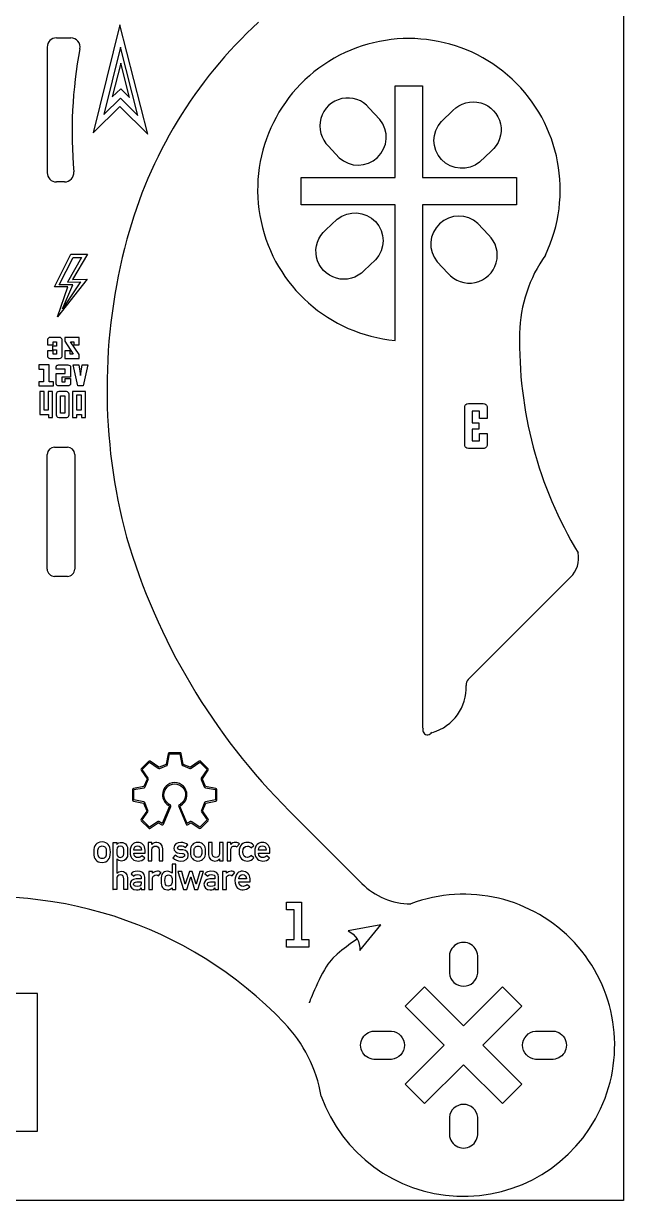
# Model space of a CAD drawing. Extents: x 463 to 764, y 462 to 762.
# Drawn here: x 698 to 763.7, y 461.8 to 590.2 of the extents above; entities that cross this region are included whole.
import ezdxf

# ---------------------------------------------------------------- set-up
doc = ezdxf.new("R2010")
doc.units = 0
doc.layers.get('0').update_dxf_attribs({"linetype": 'CONTINUOUS'})
doc.layers.add('Camada 1', color=7, linetype='CONTINUOUS')

msp = doc.modelspace()

# ---------------------------------------------------------------- linework, layer by layer
at = {"color": 1}
msp.add_lwpolyline([(463.46, 761.73), (763.36, 761.73), (763.36, 461.84), (463.46, 461.84)], close=True, dxfattribs=at)
at = {"color": 5}
for points in [[(708.46, 590.08), (705.53, 578.31), (708.46, 581.19), (711.5, 578.15), (708.46, 590.08)], [(708.53, 587.67), (706.7, 580.31), (708.53, 582.11), (710.43, 580.21), (708.53, 587.67)], [(708.55, 585.93), (707.62, 582.23), (708.55, 583.13), (709.5, 582.18), (708.55, 585.93)], [(703.12, 565.08), (704.94, 565.08), (703.3, 562.31), (704.89, 562.34), (701.65, 558.23), (702.8, 561.53), (701.33, 561.53)], [(703.38, 564.7), (704.26, 564.73), (702.75, 562.02), (704.16, 562.05), (702.19, 559.12), (703.31, 561.72), (701.85, 561.73)], [(702.44, 555.99), (702.44, 555.57), (703.38, 554.16), (703.05, 554.16), (703.05, 554.53), (702.44, 554.53), (702.44, 553.7), (704.03, 553.7), (704.03, 554.12), (703.09, 555.53), (703.42, 555.53), (703.42, 555.17), (704.03, 555.17), (704.03, 555.99), (702.44, 555.99)], [(699.63, 552.53), (700.12, 552.53), (700.12, 551.16), (699.63, 551.16), (699.63, 550.7), (701.22, 550.7), (701.22, 551.16), (700.73, 551.16), (700.73, 553), (699.63, 553), (699.63, 552.53)], [(703.37, 553), (703.98, 553), (704.17, 551.85), (704.36, 553), (704.98, 553), (704.47, 550.7), (703.88, 550.7), (703.37, 553)], [(700.65, 549.73), (700.65, 548.04), (700.19, 548.04), (700.19, 550.08), (699.72, 550.08), (699.72, 547.57), (700.68, 547.57), (700.68, 547.27), (701.12, 547.27), (701.12, 550.08), (700.65, 550.08), (700.65, 549.73)], [(701.98, 547.74), (701.98, 549.61), (702.45, 549.61), (702.45, 547.74), (701.98, 547.74)], [(702.63, 550.08), (702.63, 550.08)], [(703.3, 550.08), (703.3, 547.27), (703.76, 547.27), (703.76, 547.57), (704.26, 547.57), (704.26, 547.27), (704.7, 547.27), (704.7, 550.08), (703.3, 550.08)], [(704.23, 549.73), (704.23, 548.04), (703.76, 548.04), (703.76, 549.73), (704.23, 549.73)], [(716.6, 495.75), (716.95, 495.75), (717.59, 497.74), (717.17, 497.74), (716.78, 496.34), (716.78, 496.34), (716.33, 497.74), (716.04, 497.74), (715.58, 496.34), (715.58, 496.34), (715.2, 497.74), (714.77, 497.74), (715.41, 495.75), (715.76, 495.75), (716.18, 497.14), (716.19, 497.14), (716.6, 495.75)], [(726.64, 493.56), (726.64, 494.38), (728.27, 494.38), (728.27, 490.31), (729.08, 490.31), (729.08, 489.49), (726.64, 489.49), (726.64, 490.31), (727.45, 490.31), (727.45, 493.56)], [(734.61, 489.1), (734.61, 489.1)]]:
    msp.add_lwpolyline(points, close=True, dxfattribs=at)
at = {"color": 7}
for points in [[(701.53, 588.67), (703.12, 588.67)], [(700.53, 587.67), (700.53, 573.96)], [(738.46, 583.45), (741.46, 583.45)], [(738.46, 573.45), (738.46, 583.45)], [(741.46, 583.45), (741.46, 573.45)], [(702.43, 572.96), (701.53, 572.96)], [(728.21, 573.45), (738.46, 573.45)], [(728.21, 570.45), (728.21, 573.45)], [(741.46, 573.45), (751.71, 573.45)], [(751.71, 573.45), (751.71, 570.45)], [(738.46, 570.45), (728.21, 570.45)], [(738.46, 555.67), (738.46, 570.45)], [(741.46, 570.45), (741.46, 513.38)], [(751.71, 570.45), (741.46, 570.45)], [(700.53, 530.72), (700.53, 543.23)], [(701.33, 544.03), (702.73, 544.03)], [(703.53, 543.23), (703.53, 530.72)], [(702.73, 529.92), (701.33, 529.92)], [(746.45, 518.68), (757.6, 529.83)], [(726.95, 504.31), (734.85, 496.41)], [(699.49, 484.41), (696.49, 484.41)], [(699.49, 469.41), (699.49, 484.41)], [(696.49, 469.41), (699.49, 469.41)]]:
    msp.add_lwpolyline(points, dxfattribs=at)
at = {"color": 5}
for points in [[(701.85, 555.99), (700.87, 555.99)], [(700.57, 555.76), (700.57, 555.17), (700.57, 555.17)], [(700.57, 555.17), (701.18, 555.17), (701.18, 555.53), (701.55, 555.53), (701.55, 555.05), (701.11, 555.05), (701.11, 554.64), (701.55, 554.64), (701.55, 554.16), (701.18, 554.16), (701.18, 554.53), (700.57, 554.53), (700.57, 553.93)], [(702.15, 553.93), (702.15, 555.76)], [(700.87, 553.7), (701.85, 553.7)], [(702.48, 552.05), (702.48, 552.54), (701.5, 552.54), (701.5, 552.77)], [(701.81, 553), (702.79, 553)], [(703.09, 552.77), (703.09, 551.64), (702.12, 551.64), (702.12, 551.16), (702.48, 551.16), (702.48, 551.53), (703.09, 551.53), (703.09, 550.93)], [(701.5, 550.93), (701.5, 552.05), (702.48, 552.05), (702.48, 552.05)], [(701.52, 549.8), (701.52, 547.55)], [(702.63, 550.08), (701.8, 550.08)], [(702.79, 550.7), (701.81, 550.7)], [(702.91, 547.55), (702.91, 549.8)], [(746.06, 544.29), (746.06, 548.36)], [(746.46, 548.77), (748.09, 548.77)], [(748.5, 548.36), (748.5, 547.14), (747.68, 547.14), (747.68, 547.95), (746.87, 547.95), (746.87, 546.68), (747.6, 546.68), (747.6, 545.97), (746.87, 545.97), (746.87, 544.7), (747.68, 544.7), (747.68, 545.51), (748.5, 545.51)], [(701.8, 547.27), (702.68, 547.27)], [(748.5, 545.51), (748.5, 544.29)], [(748.09, 543.88), (746.46, 543.88)], [(711.59, 509.74), (711.6, 509.75), (710.79, 508.94), (710.79, 508.94)], [(712.73, 509.1), (712.72, 509.1), (711.76, 509.76), (711.76, 509.76)], [(713.74, 510.58), (713.74, 510.58), (713.52, 509.43), (713.52, 509.43)], [(713.66, 509.41), (713.87, 510.55), (713.87, 510.55)], [(715.01, 510.69), (713.87, 510.69), (713.87, 510.69)], [(713.87, 510.55), (715, 510.55), (715.21, 509.41), (715.21, 509.41)], [(713.88, 510.55), (713.88, 510.55)], [(713.88, 510.55), (713.88, 510.55), (713.88, 510.55)], [(715.35, 509.43), (715.14, 510.58)], [(717.11, 509.77), (717.11, 509.76), (716.15, 509.1), (716.15, 509.1)], [(718.09, 508.94), (718.09, 508.94), (717.28, 509.74)], [(710.78, 508.77), (711.42, 507.84)], [(711.54, 507.91), (711.54, 507.91), (710.9, 508.85), (711.69, 509.64), (712.64, 508.99)], [(713.52, 509.43), (713.52, 509.42), (712.74, 509.1), (712.74, 509.1)], [(712.8, 508.98), (713.56, 509.29), (713.55, 509.29)], [(715.32, 509.29), (715.31, 509.29), (716.07, 508.98)], [(716.14, 509.1), (716.13, 509.1), (715.36, 509.42), (715.35, 509.43)], [(716.23, 508.99), (717.18, 509.64), (717.98, 508.85), (717.33, 507.91), (717.33, 507.91)], [(717.46, 507.84), (718.1, 508.77), (718.1, 508.77)], [(711.42, 507.82), (711.42, 507.82), (711.08, 507.02), (711.08, 507.02)], [(711.21, 506.97), (711.55, 507.75)], [(717.33, 507.75), (717.32, 507.76), (717.66, 506.96)], [(717.79, 507.02), (717.45, 507.82), (717.45, 507.82)], [(709.85, 506.67), (709.85, 505.53)], [(711.07, 507.01), (709.96, 506.8), (709.95, 506.8)], [(711.07, 505.34), (711.07, 505.34), (709.99, 505.54), (709.99, 506.66), (711.09, 506.87), (711.09, 506.87)], [(717.78, 506.87), (717.78, 506.87), (718.88, 506.66), (718.88, 505.54), (717.81, 505.34), (717.8, 505.34)], [(718.92, 506.8), (718.9, 506.73), (718.92, 506.8), (717.81, 507.01)], [(719.02, 505.53), (719.02, 506.67)], [(709.96, 505.4), (709.96, 505.4), (711.04, 505.2)], [(711.05, 505.18), (711.39, 504.34), (711.39, 504.34)], [(711.52, 504.4), (711.18, 505.24), (711.18, 505.24)], [(713.78, 504.92), (713.87, 504.87), (713.08, 502.97), (712.72, 503.17)], [(713.2, 502.89), (713.2, 502.89), (714, 504.82), (714, 504.82)], [(713.8, 505.08), (713.8, 505.09), (713.8, 505.09)], [(713.96, 504.98), (713.96, 504.99), (713.86, 505.05), (713.85, 505.05)], [(714.87, 504.83), (714.87, 504.83), (715.67, 502.9)], [(715.02, 505.05), (715.02, 505.05), (714.92, 504.99)], [(716.15, 503.17), (715.79, 502.97), (715, 504.87), (715.09, 504.92), (715.09, 504.92)], [(715, 504.88), (715, 504.88)], [(715, 504.88), (715, 504.88), (715, 504.88)], [(715.08, 505.09), (715.07, 505.09), (715.07, 505.08)], [(717.69, 505.24), (717.35, 504.4)], [(717.48, 504.34), (717.48, 504.34), (717.82, 505.19)], [(717.84, 505.2), (718.92, 505.4), (718.92, 505.4)], [(711.39, 504.32), (710.78, 503.43)], [(712.56, 503.16), (711.69, 502.56), (710.9, 503.36), (711.51, 504.24), (711.51, 504.24)], [(717.37, 504.24), (717.98, 503.35), (717.18, 502.56), (716.31, 503.16)], [(718.1, 503.43), (717.48, 504.33), (717.48, 504.33)], [(710.79, 503.26), (710.79, 503.26), (711.6, 502.45)], [(711.76, 502.44), (711.76, 502.44), (712.65, 503.04), (712.65, 503.04)], [(712.65, 503.04), (712.65, 503.04), (713.04, 502.83), (713.04, 502.83)], [(715.83, 502.83), (715.83, 502.83), (716.22, 503.04), (716.22, 503.05)], [(716.23, 503.04), (716.23, 503.04), (717.11, 502.44), (717.11, 502.44)], [(717.27, 502.45), (717.28, 502.45), (718.09, 503.26), (718.09, 503.27)], [(707.71, 495.75), (707.71, 500.88), (708.11, 500.88), (708.11, 500.68)], [(711.96, 500.67), (711.95, 500.67), (711.95, 500.88), (711.55, 500.88), (711.55, 498.89), (711.55, 498.89)], [(718.53, 499.7), (718.53, 500.88), (718.13, 500.88), (718.13, 499.56), (718.13, 499.56)], [(719.31, 499.11), (719.32, 499.11), (719.32, 498.89), (719.72, 498.89), (719.72, 500.88), (719.32, 500.88), (719.32, 499.7)], [(720.57, 500.67), (720.56, 500.67), (720.56, 500.88), (720.16, 500.88), (720.16, 498.89), (720.16, 498.89)], [(721.21, 500.41), (721.5, 500.75)], [(710.81, 500.07), (709.97, 500.07), (709.97, 500.07)], [(709.97, 499.74), (711.21, 499.74), (711.21, 499.74)], [(711.21, 499.74), (711.21, 500.07)], [(711.55, 498.89), (711.95, 498.89), (711.95, 500.08)], [(712.74, 500.08), (712.74, 498.89), (713.14, 498.89), (713.14, 500.22)], [(714.5, 499.5), (714.22, 499.23), (714.22, 499.23)], [(714.92, 499.73), (715.28, 499.7)], [(715.34, 500.08), (715.01, 500.1)], [(715.63, 500.34), (715.87, 500.63)], [(720.16, 498.89), (720.56, 498.89), (720.56, 500.09)], [(722.78, 500.3), (723.07, 500.56)], [(723.07, 499.22), (722.78, 499.48), (722.78, 499.48)], [(724.41, 500.07), (723.58, 500.07), (723.58, 500.07)], [(723.58, 499.74), (724.81, 499.74), (724.81, 499.74)], [(724.81, 499.74), (724.81, 500.07)], [(708.11, 499.11), (708.11, 497.53)], [(711.17, 499.19), (710.88, 499.44)], [(714.16, 495.75), (714.56, 495.75), (714.56, 498.54), (714.16, 498.54), (714.16, 497.53)], [(724.78, 499.19), (724.48, 499.44)], [(708.11, 496.93), (708.11, 495.75), (707.7, 495.75), (707.71, 495.75)], [(709.29, 497.07), (709.29, 495.75), (708.9, 495.75), (708.9, 496.93)], [(709.68, 497.47), (709.99, 497.23)], [(710.78, 497.13), (710.78, 496.92), (710.22, 496.92)], [(710.78, 495.75), (711.18, 495.75), (711.18, 497.11)], [(712.03, 497.53), (712.02, 497.53), (712.02, 497.74), (711.62, 497.74), (711.62, 495.75), (711.62, 495.75)], [(711.62, 495.75), (712.02, 495.75), (712.02, 496.95)], [(712.67, 497.26), (712.96, 497.61)], [(717.72, 497.47), (718.04, 497.23)], [(718.82, 497.13), (718.82, 496.92), (718.27, 496.92)], [(718.82, 495.75), (719.22, 495.75), (719.22, 497.11)], [(720.07, 497.53), (720.07, 497.53), (720.07, 497.74), (719.66, 497.74), (719.66, 495.75), (719.66, 495.75)], [(719.66, 495.75), (720.07, 495.75), (720.07, 496.95)], [(720.72, 497.26), (721.01, 497.61)], [(722.25, 496.92), (721.42, 496.92), (721.42, 496.92)], [(722.65, 496.59), (722.65, 496.92)], [(710.3, 496.59), (710.78, 496.59), (710.78, 496.45), (710.78, 496.45)], [(710.77, 495.93), (710.78, 495.93), (710.78, 495.75), (710.78, 495.75)], [(714.16, 495.96), (714.16, 495.75), (714.16, 495.75)], [(718.35, 496.59), (718.82, 496.59), (718.82, 496.45), (718.82, 496.45)], [(718.82, 495.93), (718.82, 495.93), (718.82, 495.75), (718.82, 495.75)], [(721.42, 496.59), (722.65, 496.59), (722.65, 496.59)], [(722.62, 496.05), (722.32, 496.29)], [(734.61, 489.1), (736.9, 491.9), (733.34, 491.24)]]:
    msp.add_lwpolyline(points, dxfattribs=at)
at = {"color": 7}
msp.add_lwpolyline([(739.57, 483.02), (743.81, 478.77), (739.57, 474.53), (741.69, 472.41), (745.93, 476.65), (750.18, 472.41), (752.3, 474.53), (748.05, 478.77), (752.3, 483.02), (750.18, 485.14), (745.93, 480.9), (741.69, 485.14)], close=True, dxfattribs=at)
for points in [[(723.56, 590.39), (716.65, 584), (711.67, 575.79), (709.22, 566.7)], [(751.23, 584.17), (745.96, 589.08), (738.1, 590.01), (731.83, 586.45)], [(701.53, 588.67), (700.98, 588.67), (700.53, 588.23), (700.53, 587.67)], [(703.89, 588.31), (703.7, 588.54), (703.42, 588.67), (703.12, 588.67)], [(704.1, 587.49), (704.16, 587.78), (704.08, 588.08), (703.89, 588.31)], [(704.1, 587.49), (703.26, 583.06), (703.04, 578.54), (703.43, 574.05)], [(731.83, 586.45), (725.56, 582.89), (722.33, 575.68), (723.85, 568.63)], [(754.86, 564.98), (757.97, 571.48), (756.5, 579.25), (751.23, 584.17)], [(700.53, 573.96), (700.53, 573.41), (700.98, 572.96), (701.53, 572.96)], [(703.17, 573.29), (703.36, 573.49), (703.45, 573.77), (703.43, 574.05)], [(702.43, 572.96), (702.71, 572.96), (702.98, 573.08), (703.17, 573.29)], [(723.85, 568.63), (725.36, 561.58), (731.28, 556.33), (738.46, 555.67)], [(709.22, 566.7), (706.35, 556.06), (706.33, 544.86), (709.17, 534.22)], [(754.86, 564.98), (753.1, 562.48), (752.12, 559.52), (752.05, 556.46)], [(752.05, 556.46), (751.86, 548.03), (754.07, 539.71), (758.43, 532.48)], [(701.33, 544.03), (700.89, 544.03), (700.53, 543.67), (700.53, 543.23)], [(703.53, 543.23), (703.53, 543.67), (703.17, 544.03), (702.73, 544.03)], [(709.17, 534.22), (712.51, 522.92), (718.62, 512.64), (726.95, 504.31)], [(757.6, 529.83), (758.3, 530.52), (758.61, 531.51), (758.43, 532.48)], [(700.53, 530.72), (700.53, 530.51), (700.62, 530.31), (700.77, 530.16)], [(703.3, 530.16), (703.45, 530.31), (703.53, 530.51), (703.53, 530.72)], [(700.77, 530.16), (700.92, 530.01), (701.12, 529.92), (701.33, 529.92)], [(702.73, 529.92), (702.95, 529.92), (703.15, 530.01), (703.3, 530.16)], [(742.54, 512.9), (744.81, 513.55), (746.33, 515.67), (746.22, 518.03)], [(746.45, 518.68), (746.28, 518.51), (746.2, 518.27), (746.22, 518.03)], [(741.54, 513.34), (741.47, 513.18), (741.49, 512.99), (741.6, 512.85)], [(741.6, 512.85), (741.7, 512.7), (741.87, 512.62), (742.05, 512.64)], [(742.05, 512.64), (742.23, 512.66), (742.38, 512.78), (742.46, 512.94)], [(711.6, 502.45), (711.62, 502.43), (711.65, 502.42), (711.68, 502.42)], [(711.68, 502.42), (711.71, 502.42), (711.74, 502.42), (711.76, 502.44)], [(717.11, 502.44), (717.16, 502.41), (717.23, 502.41), (717.27, 502.45)], [(726.38, 481.22), (715.98, 492.11), (700.76, 496.99), (685.96, 494.19)], [(734.85, 496.41), (736.26, 495), (738.17, 494.21), (740.17, 494.21)], [(758.03, 489.97), (753.49, 494.88), (746.43, 496.55), (740.17, 494.21)], [(760.88, 471.84), (763.7, 477.9), (762.57, 485.07), (758.03, 489.97)], [(730.42, 473.21), (729.9, 476.22), (728.49, 479.01), (726.38, 481.22)], [(730.42, 473.21), (732.68, 466.92), (738.51, 462.61), (745.19, 462.31)], [(745.19, 462.31), (751.87, 462.01), (758.07, 465.77), (760.88, 471.84)]]:
    msp.add_open_spline(points, degree=3, dxfattribs=at)
at = {"color": 5}
for points in [[(700.75, 555.98), (700.72, 555.96), (700.69, 555.95), (700.66, 555.93)], [(700.87, 555.99), (700.83, 555.99), (700.79, 555.99), (700.75, 555.98)], [(702.06, 555.92), (702.01, 555.97), (701.93, 555.99), (701.85, 555.99)], [(700.59, 555.85), (700.57, 555.82), (700.57, 555.8), (700.57, 555.76)], [(700.66, 555.93), (700.63, 555.91), (700.61, 555.88), (700.59, 555.85)], [(702.15, 555.76), (702.15, 555.83), (702.12, 555.88), (702.06, 555.92)], [(700.57, 553.93), (700.57, 553.9), (700.57, 553.87), (700.59, 553.84)], [(700.59, 553.84), (700.61, 553.81), (700.63, 553.79), (700.66, 553.77)], [(700.66, 553.77), (700.69, 553.75), (700.72, 553.73), (700.75, 553.72)], [(700.75, 553.72), (700.79, 553.71), (700.83, 553.7), (700.87, 553.7)], [(701.85, 553.7), (701.93, 553.7), (702.01, 553.72), (702.06, 553.77)], [(702.06, 553.77), (702.12, 553.82), (702.15, 553.87), (702.15, 553.93)], [(701.5, 552.77), (701.5, 552.8), (701.51, 552.83), (701.53, 552.85)], [(701.53, 552.85), (701.54, 552.88), (701.57, 552.91), (701.59, 552.93)], [(701.59, 552.93), (701.62, 552.95), (701.65, 552.97), (701.69, 552.98)], [(701.69, 552.98), (701.73, 552.99), (701.77, 553), (701.81, 553)], [(702.79, 553), (702.87, 553), (702.94, 552.97), (703, 552.93)], [(703, 552.93), (703.06, 552.88), (703.09, 552.83), (703.09, 552.77)], [(701.53, 550.84), (701.51, 550.87), (701.5, 550.9), (701.5, 550.93)], [(701.59, 550.77), (701.57, 550.79), (701.54, 550.82), (701.53, 550.84)], [(703.09, 550.93), (703.09, 550.87), (703.06, 550.82), (703, 550.77)], [(701.6, 550), (701.54, 549.94), (701.52, 549.87), (701.52, 549.8)], [(701.69, 550.72), (701.65, 550.73), (701.62, 550.75), (701.59, 550.77)], [(701.8, 550.08), (701.72, 550.08), (701.65, 550.05), (701.6, 550)], [(701.81, 550.7), (701.77, 550.7), (701.73, 550.71), (701.69, 550.72)], [(702.83, 550), (702.78, 550.05), (702.71, 550.08), (702.63, 550.08)], [(703, 550.77), (702.94, 550.72), (702.87, 550.7), (702.79, 550.7)], [(702.91, 549.8), (702.91, 549.87), (702.89, 549.94), (702.83, 550)], [(746.06, 548.36), (746.06, 548.48), (746.1, 548.57), (746.18, 548.66)], [(746.18, 548.66), (746.26, 548.73), (746.35, 548.77), (746.46, 548.77)], [(748.09, 548.77), (748.2, 548.77), (748.3, 548.73), (748.38, 548.66)], [(748.38, 548.66), (748.46, 548.57), (748.5, 548.48), (748.5, 548.36)], [(701.52, 547.55), (701.52, 547.47), (701.54, 547.41), (701.58, 547.36)], [(701.58, 547.36), (701.63, 547.31), (701.7, 547.28), (701.8, 547.27)], [(702.68, 547.27), (702.75, 547.29), (702.8, 547.32), (702.85, 547.37)], [(702.85, 547.37), (702.89, 547.42), (702.91, 547.48), (702.91, 547.55)], [(746.18, 544), (746.1, 544.08), (746.06, 544.17), (746.06, 544.29)], [(746.46, 543.88), (746.35, 543.88), (746.26, 543.92), (746.18, 544)], [(748.38, 544), (748.3, 543.92), (748.2, 543.88), (748.09, 543.88)], [(748.5, 544.29), (748.5, 544.17), (748.46, 544.08), (748.38, 544)], [(711.68, 509.78), (711.65, 509.78), (711.62, 509.77), (711.59, 509.74)], [(711.76, 509.76), (711.74, 509.78), (711.71, 509.79), (711.68, 509.78)], [(713.87, 510.69), (713.8, 510.69), (713.75, 510.65), (713.74, 510.58)], [(713.88, 510.55), (713.88, 510.55), (713.88, 510.55), (713.88, 510.55)], [(715.14, 510.58), (715.13, 510.65), (715.08, 510.69), (715.01, 510.69)], [(717.28, 509.74), (717.23, 509.79), (717.16, 509.8), (717.11, 509.77)], [(710.79, 508.94), (710.75, 508.89), (710.74, 508.83), (710.78, 508.77)], [(712.64, 508.99), (712.69, 508.95), (712.75, 508.95), (712.8, 508.98)], [(712.74, 509.1), (712.74, 509.1), (712.72, 509.11), (712.73, 509.1)], [(713.52, 509.43), (713.52, 509.44), (713.52, 509.43), (713.52, 509.43)], [(713.52, 509.43), (713.52, 509.42), (713.52, 509.42), (713.52, 509.43)], [(713.55, 509.29), (713.59, 509.3), (713.61, 509.31), (713.63, 509.33)], [(713.63, 509.33), (713.64, 509.35), (713.66, 509.38), (713.66, 509.41)], [(715.21, 509.41), (715.22, 509.38), (715.23, 509.35), (715.25, 509.33)], [(715.25, 509.33), (715.27, 509.31), (715.29, 509.3), (715.32, 509.29)], [(715.35, 509.43), (715.35, 509.43), (715.35, 509.44), (715.35, 509.43)], [(715.35, 509.43), (715.36, 509.42), (715.36, 509.42), (715.35, 509.43)], [(716.07, 508.98), (716.13, 508.95), (716.18, 508.95), (716.23, 508.99)], [(716.15, 509.1), (716.15, 509.11), (716.13, 509.11), (716.14, 509.1)], [(718.1, 508.77), (718.14, 508.83), (718.13, 508.89), (718.09, 508.94)], [(711.42, 507.84), (711.42, 507.83), (711.42, 507.81), (711.42, 507.82)], [(711.55, 507.75), (711.58, 507.81), (711.57, 507.86), (711.54, 507.91)], [(714.44, 507.43), (713.7, 507.43), (713.11, 506.83), (713.11, 506.09)], [(713.25, 506.09), (713.25, 506.75), (713.78, 507.28), (714.44, 507.28)], [(715.77, 506.09), (715.77, 506.83), (715.17, 507.43), (714.44, 507.43)], [(714.44, 507.28), (715.1, 507.28), (715.63, 506.75), (715.63, 506.09)], [(717.33, 507.91), (717.31, 507.86), (717.3, 507.81), (717.33, 507.75)], [(717.45, 507.82), (717.46, 507.81), (717.45, 507.84), (717.46, 507.84)], [(709.95, 506.8), (709.89, 506.78), (709.85, 506.73), (709.85, 506.67)], [(711.07, 507.01), (711.07, 507.01), (711.06, 507.01), (711.07, 507.01)], [(711.08, 507.02), (711.08, 507.02), (711.08, 507.02), (711.07, 507.01)], [(711.09, 506.87), (711.12, 506.87), (711.15, 506.89), (711.17, 506.9)], [(711.17, 506.9), (711.18, 506.92), (711.2, 506.94), (711.21, 506.97)], [(713.11, 506.09), (713.11, 505.62), (713.35, 505.21), (713.72, 504.97)], [(713.8, 505.09), (713.46, 505.3), (713.25, 505.67), (713.25, 506.09)], [(715.63, 506.09), (715.63, 505.67), (715.41, 505.3), (715.08, 505.09)], [(715.15, 504.97), (715.52, 505.21), (715.77, 505.62), (715.77, 506.09)], [(717.66, 506.96), (717.67, 506.94), (717.69, 506.92), (717.71, 506.9)], [(717.71, 506.9), (717.73, 506.89), (717.75, 506.87), (717.78, 506.87)], [(717.8, 507.01), (717.8, 507.02), (717.79, 507.02), (717.79, 507.02)], [(717.81, 507.01), (717.81, 507.01), (717.81, 507.01), (717.8, 507.01)], [(719.02, 506.67), (719.02, 506.74), (718.98, 506.78), (718.92, 506.8)], [(709.85, 505.53), (709.85, 505.47), (709.89, 505.41), (709.96, 505.4)], [(711.04, 505.2), (711.03, 505.2), (711.05, 505.19), (711.05, 505.18)], [(711.05, 505.18), (711.05, 505.18), (711.05, 505.18), (711.05, 505.18)], [(711.18, 505.24), (711.16, 505.29), (711.13, 505.32), (711.07, 505.34)], [(713.72, 504.97), (713.72, 504.97), (713.72, 504.97), (713.72, 504.97)], [(713.72, 504.97), (713.74, 504.96), (713.76, 504.94), (713.78, 504.92)], [(713.85, 505.05), (713.84, 505.05), (713.82, 505.07), (713.8, 505.08)], [(714.01, 504.91), (714, 504.94), (713.99, 504.97), (713.96, 504.98)], [(714, 504.82), (714.02, 504.86), (714.02, 504.89), (714.01, 504.91)], [(714.87, 504.92), (714.86, 504.89), (714.86, 504.86), (714.87, 504.83)], [(714.92, 504.99), (714.89, 504.97), (714.88, 504.94), (714.87, 504.92)], [(715, 504.88), (715, 504.88), (715, 504.88), (715, 504.88)], [(715.07, 505.08), (715.05, 505.07), (715.03, 505.05), (715.02, 505.05)], [(715.09, 504.92), (715.11, 504.94), (715.13, 504.96), (715.15, 504.97)], [(717.8, 505.34), (717.75, 505.33), (717.71, 505.29), (717.69, 505.24)], [(717.82, 505.19), (717.82, 505.19), (717.84, 505.2), (717.84, 505.2)], [(718.92, 505.4), (718.98, 505.41), (719.02, 505.47), (719.02, 505.53)], [(710.78, 503.43), (710.74, 503.37), (710.75, 503.31), (710.79, 503.26)], [(711.39, 504.34), (711.39, 504.34), (711.39, 504.32), (711.39, 504.32)], [(711.51, 504.24), (711.54, 504.3), (711.54, 504.35), (711.52, 504.4)], [(717.35, 504.4), (717.33, 504.35), (717.33, 504.29), (717.37, 504.24)], [(717.48, 504.33), (717.49, 504.32), (717.48, 504.34), (717.48, 504.34)], [(718.09, 503.27), (718.13, 503.31), (718.14, 503.38), (718.1, 503.43)], [(712.64, 503.18), (712.61, 503.18), (712.59, 503.18), (712.56, 503.16)], [(712.72, 503.17), (712.7, 503.18), (712.67, 503.19), (712.64, 503.18)], [(712.65, 503.04), (712.64, 503.04), (712.65, 503.04), (712.65, 503.04)], [(712.65, 503.04), (712.65, 503.04), (712.66, 503.04), (712.65, 503.04)], [(713.04, 502.83), (713.1, 502.8), (713.18, 502.84), (713.2, 502.89)], [(715.67, 502.9), (715.69, 502.83), (715.77, 502.8), (715.83, 502.83)], [(716.31, 503.16), (716.26, 503.19), (716.2, 503.2), (716.15, 503.17)], [(716.22, 503.05), (716.21, 503.04), (716.23, 503.04), (716.23, 503.04)], [(716.31, 503.16), (716.31, 503.16), (716.31, 503.16), (716.31, 503.16)], [(706.52, 500.96), (706.18, 500.96), (705.97, 500.82), (705.85, 500.68)], [(707.19, 500.68), (707.06, 500.82), (706.86, 500.96), (706.52, 500.96)], [(708.11, 500.68), (708.23, 500.81), (708.42, 500.91), (708.62, 500.91)], [(708.62, 500.91), (708.87, 500.91), (709.04, 500.8), (709.16, 500.65)], [(710.39, 500.91), (710, 500.91), (709.57, 500.66), (709.57, 499.88)], [(711.21, 500.07), (711.21, 500.58), (710.83, 500.91), (710.39, 500.91)], [(712.48, 500.91), (712.26, 500.91), (712.09, 500.83), (711.96, 500.67)], [(713.14, 500.22), (713.14, 500.67), (712.79, 500.91), (712.48, 500.91)], [(715.1, 500.91), (714.67, 500.91), (714.35, 500.7), (714.35, 500.29)], [(715.87, 500.63), (715.68, 500.8), (715.44, 500.91), (715.1, 500.91)], [(716.97, 500.91), (716.66, 500.91), (716.47, 500.77), (716.36, 500.65)], [(717.57, 500.65), (717.46, 500.77), (717.28, 500.91), (716.97, 500.91)], [(721.09, 500.91), (720.87, 500.91), (720.69, 500.83), (720.57, 500.67)], [(721.5, 500.75), (721.38, 500.85), (721.25, 500.91), (721.09, 500.91)], [(722.36, 500.91), (721.9, 500.91), (721.45, 500.62), (721.45, 499.89)], [(723.07, 500.56), (722.9, 500.76), (722.66, 500.91), (722.36, 500.91)], [(723.99, 500.91), (723.61, 500.91), (723.17, 500.66), (723.17, 499.88)], [(724.81, 500.07), (724.81, 500.58), (724.43, 500.91), (723.99, 500.91)], [(705.85, 500.68), (705.68, 500.49), (705.61, 500.31), (705.61, 499.84)], [(705.61, 499.84), (705.61, 499.36), (705.68, 499.18), (705.85, 498.99)], [(706.05, 499.84), (706.05, 500.16), (706.08, 500.24), (706.16, 500.36)], [(706.16, 499.31), (706.08, 499.43), (706.05, 499.52), (706.05, 499.84)], [(706.16, 500.36), (706.23, 500.45), (706.36, 500.52), (706.52, 500.52)], [(706.52, 500.52), (706.67, 500.52), (706.81, 500.45), (706.88, 500.36)], [(706.88, 500.36), (706.95, 500.24), (706.98, 500.16), (706.98, 499.83)], [(706.98, 499.83), (706.98, 499.52), (706.95, 499.43), (706.88, 499.31)], [(707.43, 499.84), (707.43, 500.31), (707.36, 500.49), (707.19, 500.68)], [(707.19, 498.99), (707.36, 499.18), (707.43, 499.36), (707.43, 499.84)], [(708.5, 500.51), (708.13, 500.51), (708.11, 500.18), (708.11, 499.88)], [(708.11, 499.88), (708.11, 499.6), (708.13, 499.27), (708.5, 499.27)], [(708.9, 499.88), (708.9, 500.2), (708.88, 500.51), (708.5, 500.51)], [(708.5, 499.27), (708.88, 499.27), (708.9, 499.58), (708.9, 499.88)], [(709.16, 500.65), (709.27, 500.51), (709.3, 500.38), (709.3, 499.88)], [(709.3, 499.88), (709.3, 499.4), (709.27, 499.27), (709.16, 499.13)], [(709.57, 499.88), (709.57, 499.07), (710.04, 498.87), (710.45, 498.87)], [(709.97, 500.07), (709.98, 500.37), (710.15, 500.53), (710.39, 500.53)], [(710.44, 499.24), (710.17, 499.24), (709.97, 499.41), (709.97, 499.74)], [(710.39, 500.53), (710.63, 500.53), (710.8, 500.37), (710.81, 500.07)], [(711.95, 500.08), (711.95, 500.35), (712.12, 500.51), (712.35, 500.51)], [(712.35, 500.51), (712.57, 500.51), (712.74, 500.35), (712.74, 500.08)], [(714.35, 500.29), (714.35, 499.95), (714.59, 499.76), (714.92, 499.73)], [(715.13, 499.25), (714.86, 499.25), (714.67, 499.33), (714.5, 499.5)], [(714.75, 500.29), (714.75, 500.43), (714.84, 500.53), (715.1, 500.53)], [(715.01, 500.1), (714.81, 500.12), (714.75, 500.2), (714.75, 500.29)], [(715.1, 500.53), (715.31, 500.53), (715.47, 500.46), (715.63, 500.34)], [(715.1, 498.87), (715.56, 498.87), (715.92, 499.09), (715.92, 499.48)], [(715.52, 499.5), (715.52, 499.33), (715.36, 499.25), (715.13, 499.25)], [(715.28, 499.7), (715.41, 499.69), (715.52, 499.64), (715.52, 499.5)], [(715.92, 499.48), (715.92, 499.8), (715.75, 500.05), (715.34, 500.08)], [(716.36, 500.65), (716.21, 500.48), (716.15, 500.32), (716.15, 499.89)], [(716.15, 499.89), (716.15, 499.46), (716.21, 499.29), (716.36, 499.13)], [(716.55, 499.89), (716.55, 500.18), (716.57, 500.25), (716.65, 500.36)], [(716.65, 499.41), (716.57, 499.52), (716.55, 499.6), (716.55, 499.89)], [(716.65, 500.36), (716.71, 500.44), (716.83, 500.51), (716.97, 500.51)], [(716.97, 500.51), (717.11, 500.51), (717.23, 500.44), (717.29, 500.36)], [(717.29, 500.36), (717.37, 500.25), (717.39, 500.18), (717.39, 499.88)], [(717.39, 499.88), (717.39, 499.6), (717.37, 499.52), (717.29, 499.41)], [(717.79, 499.89), (717.79, 500.32), (717.73, 500.48), (717.57, 500.65)], [(717.57, 499.13), (717.73, 499.29), (717.79, 499.46), (717.79, 499.89)], [(718.13, 499.56), (718.13, 499.11), (718.49, 498.87), (718.8, 498.87)], [(718.93, 499.27), (718.7, 499.27), (718.53, 499.43), (718.53, 499.7)], [(719.32, 499.7), (719.32, 499.43), (719.15, 499.27), (718.93, 499.27)], [(720.56, 500.09), (720.56, 500.38), (720.75, 500.51), (720.95, 500.51)], [(720.95, 500.51), (721.05, 500.51), (721.12, 500.48), (721.21, 500.41)], [(721.45, 499.89), (721.45, 499.16), (721.9, 498.87), (722.36, 498.87)], [(721.86, 499.89), (721.86, 500.32), (722.05, 500.51), (722.38, 500.51)], [(722.38, 499.27), (722.05, 499.27), (721.86, 499.45), (721.86, 499.89)], [(722.38, 500.51), (722.54, 500.51), (722.68, 500.42), (722.78, 500.3)], [(722.78, 499.48), (722.68, 499.36), (722.54, 499.27), (722.38, 499.27)], [(723.17, 499.88), (723.17, 499.07), (723.65, 498.87), (724.06, 498.87)], [(723.58, 500.07), (723.58, 500.37), (723.76, 500.53), (723.99, 500.53)], [(724.05, 499.24), (723.77, 499.24), (723.58, 499.41), (723.58, 499.74)], [(723.99, 500.53), (724.23, 500.53), (724.4, 500.37), (724.41, 500.07)], [(705.85, 498.99), (705.97, 498.85), (706.18, 498.71), (706.52, 498.71)], [(706.52, 499.15), (706.36, 499.15), (706.23, 499.22), (706.16, 499.31)], [(706.88, 499.31), (706.81, 499.22), (706.67, 499.15), (706.52, 499.15)], [(706.52, 498.71), (706.86, 498.71), (707.06, 498.85), (707.19, 498.99)], [(708.62, 498.87), (708.42, 498.87), (708.26, 498.96), (708.11, 499.11)], [(709.16, 499.13), (709.04, 498.98), (708.87, 498.87), (708.62, 498.87)], [(710.88, 499.44), (710.76, 499.31), (710.59, 499.24), (710.44, 499.24)], [(710.45, 498.87), (710.72, 498.87), (710.97, 498.96), (711.17, 499.19)], [(714.22, 499.23), (714.48, 498.99), (714.77, 498.87), (715.1, 498.87)], [(716.36, 499.13), (716.47, 499), (716.66, 498.87), (716.97, 498.87)], [(716.97, 499.27), (716.83, 499.27), (716.71, 499.33), (716.65, 499.41)], [(717.29, 499.41), (717.23, 499.33), (717.11, 499.27), (716.97, 499.27)], [(716.97, 498.87), (717.28, 498.87), (717.46, 499), (717.57, 499.13)], [(718.8, 498.87), (719.01, 498.87), (719.18, 498.95), (719.31, 499.11)], [(722.36, 498.87), (722.66, 498.87), (722.9, 499.01), (723.07, 499.22)], [(724.48, 499.44), (724.37, 499.31), (724.2, 499.24), (724.05, 499.24)], [(724.06, 498.87), (724.32, 498.87), (724.58, 498.96), (724.78, 499.19)], [(708.11, 497.53), (708.24, 497.69), (708.42, 497.76), (708.63, 497.76)], [(708.5, 497.36), (708.27, 497.36), (708.11, 497.21), (708.11, 496.93)], [(708.9, 496.93), (708.9, 497.21), (708.72, 497.36), (708.5, 497.36)], [(708.63, 497.76), (708.94, 497.76), (709.29, 497.52), (709.29, 497.07)], [(710.22, 496.92), (709.8, 496.92), (709.58, 496.65), (709.58, 496.33)], [(710.35, 497.76), (710.05, 497.76), (709.83, 497.69), (709.68, 497.47)], [(709.99, 497.23), (710.06, 497.35), (710.16, 497.39), (710.37, 497.39)], [(711.18, 497.11), (711.18, 497.6), (710.84, 497.76), (710.35, 497.76)], [(710.37, 497.39), (710.66, 497.39), (710.78, 497.32), (710.78, 497.13)], [(712.02, 496.95), (712.02, 497.24), (712.22, 497.36), (712.41, 497.36)], [(712.55, 497.76), (712.33, 497.76), (712.15, 497.69), (712.03, 497.53)], [(712.41, 497.36), (712.51, 497.36), (712.58, 497.33), (712.67, 497.26)], [(712.96, 497.61), (712.84, 497.7), (712.71, 497.76), (712.55, 497.76)], [(713.11, 497.5), (713, 497.36), (712.97, 497.23), (712.97, 496.75)], [(713.64, 497.76), (713.4, 497.76), (713.23, 497.65), (713.11, 497.5)], [(713.37, 496.75), (713.37, 497.05), (713.39, 497.36), (713.77, 497.36)], [(714.16, 497.53), (714.01, 497.67), (713.85, 497.76), (713.64, 497.76)], [(713.77, 497.36), (714.14, 497.36), (714.16, 497.03), (714.16, 496.75)], [(718.27, 496.92), (717.84, 496.92), (717.63, 496.65), (717.63, 496.33)], [(718.39, 497.76), (718.1, 497.76), (717.88, 497.69), (717.72, 497.47)], [(718.04, 497.23), (718.11, 497.35), (718.21, 497.39), (718.42, 497.39)], [(719.22, 497.11), (719.22, 497.6), (718.89, 497.76), (718.39, 497.76)], [(718.42, 497.39), (718.7, 497.39), (718.82, 497.32), (718.82, 497.13)], [(720.59, 497.76), (720.38, 497.76), (720.2, 497.69), (720.07, 497.53)], [(720.07, 496.95), (720.07, 497.24), (720.25, 497.36), (720.45, 497.36)], [(720.45, 497.36), (720.55, 497.36), (720.62, 497.33), (720.72, 497.26)], [(721.01, 497.61), (720.89, 497.7), (720.75, 497.76), (720.59, 497.76)], [(721.83, 497.76), (721.45, 497.76), (721.01, 497.51), (721.01, 496.74)], [(721.42, 496.92), (721.42, 497.22), (721.6, 497.39), (721.83, 497.39)], [(722.65, 496.92), (722.65, 497.44), (722.27, 497.76), (721.83, 497.76)], [(721.83, 497.39), (722.07, 497.39), (722.24, 497.22), (722.25, 496.92)], [(709.58, 496.33), (709.58, 495.99), (709.84, 495.73), (710.28, 495.73)], [(709.95, 496.35), (709.95, 496.5), (710.06, 496.59), (710.3, 496.59)], [(710.33, 496.1), (710.06, 496.1), (709.95, 496.22), (709.95, 496.35)], [(710.28, 495.73), (710.55, 495.73), (710.69, 495.79), (710.77, 495.93)], [(710.78, 496.45), (710.78, 496.14), (710.67, 496.1), (710.33, 496.1)], [(712.97, 496.75), (712.97, 496.25), (713, 496.13), (713.11, 495.99)], [(713.11, 495.99), (713.23, 495.84), (713.4, 495.73), (713.64, 495.73)], [(713.77, 496.13), (713.39, 496.13), (713.37, 496.44), (713.37, 496.75)], [(713.64, 495.73), (713.85, 495.73), (714.03, 495.82), (714.16, 495.96)], [(714.16, 496.75), (714.16, 496.46), (714.14, 496.13), (713.77, 496.13)], [(717.63, 496.33), (717.63, 495.99), (717.88, 495.73), (718.32, 495.73)], [(718, 496.35), (718, 496.5), (718.11, 496.59), (718.35, 496.59)], [(718.38, 496.1), (718.11, 496.1), (718, 496.22), (718, 496.35)], [(718.32, 495.73), (718.59, 495.73), (718.73, 495.79), (718.82, 495.93)], [(718.82, 496.45), (718.82, 496.14), (718.71, 496.1), (718.38, 496.1)], [(721.01, 496.74), (721.01, 495.92), (721.49, 495.73), (721.9, 495.73)], [(721.89, 496.1), (721.62, 496.1), (721.42, 496.27), (721.42, 496.59)], [(722.32, 496.29), (722.21, 496.17), (722.04, 496.1), (721.89, 496.1)], [(721.9, 495.73), (722.16, 495.73), (722.42, 495.82), (722.62, 496.05)], [(733.34, 491.24), (734.18, 490.89), (734.69, 490.02), (734.61, 489.1)], [(734.34, 490.37), (734.34, 490.37), (732.2, 488.96), (731.31, 487.85)], [(731.31, 487.85), (730.37, 486.66), (729.1, 483.41), (729.1, 483.41)]]:
    msp.add_open_spline(points, degree=3, dxfattribs=at)
at = {"layer": 'Camada 1', "color": 7, "linetype": 'Continuous', "true_color": 0xffffff}
for points in [[(735.65, 581.02, 1.059281), (731.21, 576.85), (732.38, 575.6, 0.932765), (736.81, 579.77)], [(744.77, 580.74, -1.059281), (748.94, 576.3), (747.69, 575.13, -0.932765), (743.52, 579.56)], [(735.1, 563.29, -1.059281), (730.93, 567.73), (732.17, 568.9, -0.932765), (736.34, 564.46)], [(744.22, 563.01, 1.059281), (748.66, 567.18), (747.48, 568.42, 0.932765), (743.05, 564.25)], [(747.48, 488.32, 1.083602), (744.39, 488.32), (744.39, 486.62, 0.907393), (747.48, 486.62)], [(736.38, 477.23, -1.083602), (736.38, 480.32), (738.08, 480.32, -0.907393), (738.08, 477.23)], [(755.48, 480.32, -1.083602), (755.48, 477.23), (753.78, 477.23, -0.907393), (753.78, 480.32)], [(744.39, 469.23, 1.083602), (747.48, 469.23), (747.48, 470.92, 0.907393), (744.39, 470.92)]]:
    msp.add_lwpolyline(points, format="xyb", close=True, dxfattribs=at)

doc.saveas('drawing.dxf')
